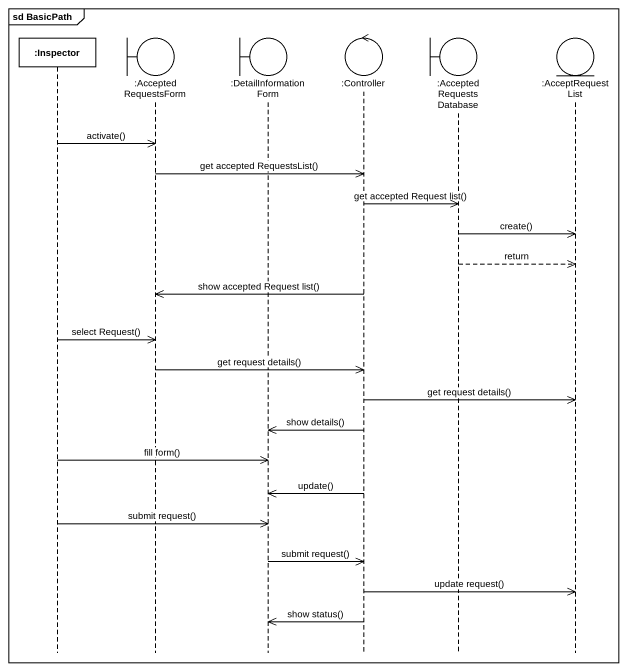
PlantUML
@startuml
mainframe sd BasicPath
hide footbox
participant ":Inspector" as Inspector
boundary ":AcceptedRequestsForm" as AcceptedRequestsForm
boundary ":DetailInformationForm" as DetailInformationForm
control ":Controller" as Controller
boundary ":AcceptedRequestsDatabase" as AcceptedRequestsDatabase
entity ":AcceptRequestList" as AcceptRequestList

Inspector ->> AcceptedRequestsForm : activate()
AcceptedRequestsForm ->> Controller : get accepted RequestsList()
Controller ->> AcceptedRequestsDatabase : get accepted Request list()
AcceptedRequestsDatabase ->> AcceptRequestList : create()
AcceptedRequestsDatabase -->> AcceptRequestList : return
Controller ->> AcceptedRequestsForm : show accepted Request list()
Inspector ->> AcceptedRequestsForm : select Request()
AcceptedRequestsForm ->> Controller : get request details()
Controller ->> AcceptRequestList : get request details()
Controller ->> DetailInformationForm : show details()
Inspector ->> DetailInformationForm : fill form()
Controller ->> DetailInformationForm : update()
Inspector ->> DetailInformationForm : submit request()
DetailInformationForm ->> Controller : submit request()
Controller ->> AcceptRequestList : update request()
Controller ->> DetailInformationForm : show status()
@enduml
